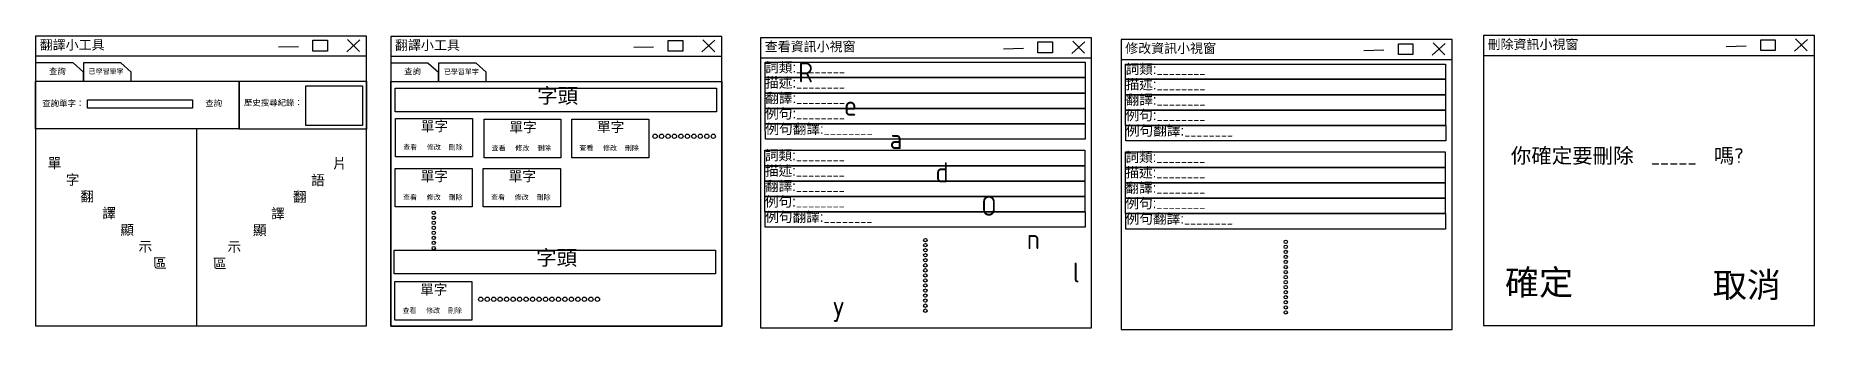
# Model space of a CAD drawing. Header units: millimetres. Extents: x -1 to 17779, y -30 to 2906.
import ezdxf

# ---------------------------------------------------------------- set-up
doc = ezdxf.new("R2010")
doc.units = ezdxf.units.MM
doc.layers.add('0 @ 1', color=7, linetype='Continuous')
doc.styles.add('Annotative', font='arial.ttf')
doc.styles.get("Standard").update_dxf_attribs({"font": 'ISOCP.SHX'})

# ---------------------------------------------------------------- blocks, each defined once
blk = doc.blocks.new('*U4')
blk.add_circle((0, 0), 21.6)
blk = doc.blocks.new('*U5')
at = {"color": 0, "linetype": 'ByBlock', "lineweight": -2}
for p in [(0, 0), (65, 0), (130, 0), (194, 0), (259, 0), (324, 0), (389, 0), (453, 0), (518, 0), (583, 0)]:
    blk.add_blockref('*U4', p, dxfattribs=at)
blk = doc.blocks.new('*U6')
blk.add_circle((0, 0), 16.8)
blk = doc.blocks.new('*U7')
at = {"color": 0, "linetype": 'ByBlock', "lineweight": -2}
for p in [(0, 0), (0, -50), (0, -101), (0, -151), (0, -201), (0, -252), (0, -302), (0, -353)]:
    blk.add_blockref('*U6', p, dxfattribs=at)
blk = doc.blocks.new('*U10')
blk.add_circle((0, 0), 21.6)
blk = doc.blocks.new('*U11')
at = {"color": 0, "linetype": 'ByBlock', "lineweight": -2}
for p in [(0, 0), (65, 0), (130, 0), (194, 0), (259, 0), (324, 0), (389, 0), (453, 0), (518, 0), (583, 0), (648, 0), (712, 0), (777, 0), (842, 0), (907, 0), (972, 0), (1036, 0), (1101, 0), (1166, 0)]:
    blk.add_blockref('*U10', p, dxfattribs=at)
blk = doc.blocks.new('*U38')
blk.add_circle((0, 0), 16.8)
blk = doc.blocks.new('*U40')
at = {"color": 0, "linetype": 'ByBlock', "lineweight": -2}
for p in [(0, 0), (0, -50), (0, -101), (0, -151), (0, -201), (0, -252), (0, -302), (0, -353), (0, -403), (0, -453), (0, -504), (0, -554), (0, -604), (0, -655), (0, -705)]:
    blk.add_blockref('*U38', p, dxfattribs=at)
blk = doc.blocks.new('*U45')
blk.add_circle((0, 0), 16.8)
blk = doc.blocks.new('*U47')
at = {"color": 0, "linetype": 'ByBlock', "lineweight": -2}
for p in [(0, 0), (0, -50), (0, -101), (0, -151), (0, -201), (0, -252), (0, -302), (0, -353), (0, -403), (0, -453), (0, -504), (0, -554), (0, -604), (0, -655), (0, -705)]:
    blk.add_blockref('*U45', p, dxfattribs=at)

msp = doc.modelspace()

# ---------------------------------------------------------------- linework, layer by layer
for p, q in [((3238, 2862), (3109, 2744)), ((3118, 2867), (3236, 2747)), ((6789, 2859), (6659, 2742)), ((6669, 2864), (6787, 2744)), ((10365, 2849), (10483, 2729)), ((17710, 2867), (17580, 2750)), ((17590, 2872), (17707, 2752)), ((-1, 2702), (3307, 2702)), ((2426, 2793), (2625, 2796)), ((3549, 2699), (6858, 2699)), ((5977, 2790), (6176, 2794)), ((7246, 2685), (10554, 2685)), ((9673, 2775), (9872, 2779)), ((10485, 2845), (10356, 2727)), ((10849, 2668), (14157, 2668)), ((13276, 2758), (13475, 2762)), ((14088, 2828), (13959, 2710)), ((13968, 2832), (14086, 2712)), ((14470, 2707), (17779, 2707)), ((16897, 2798), (17096, 2802)), ((373, 2635), (476, 2542)), ((851, 2635), (953, 2542)), ((3924, 2632), (4027, 2539)), ((4401, 2632), (4504, 2539)), ((1608, 1974), (1608, 4))]:
    msp.add_line(p, q)
for points in [[(-1, 4), (3307, 4), (3307, 2901), (-1, 2901)], [(2770, 2860), (2916, 2860), (2916, 2751), (2770, 2751)], [(3549, 1), (6858, 1), (6858, 2898), (3549, 2898)], [(6321, 2857), (6467, 2857), (6467, 2749), (6321, 2749)], [(7246, -13), (10554, -13), (10554, 2883), (7246, 2883)], [(10849, -30), (14157, -30), (14157, 2866), (10849, 2866)], [(14470, 9), (17779, 9), (17779, 2906), (14470, 2906)], [(17242, 2865), (17387, 2865), (17387, 2757), (17242, 2757)], [(10017, 2842), (10163, 2842), (10163, 2734), (10017, 2734)], [(13620, 2825), (13766, 2825), (13766, 2717), (13620, 2717)], [(7291, 2639), (10488, 2639), (10488, 2486), (7291, 2486)], [(10894, 2622), (14091, 2622), (14091, 2469), (10894, 2469)], [(-1, 2449), (2034, 2449), (2034, 1974), (-1, 1974)], [(2034, 2452), (3307, 2452), (3307, 1972), (2034, 1972)], [(2700, 2403), (3265, 2403), (3265, 2008), (2700, 2008)], [(3549, 2446), (6858, 2446), (6858, 1), (3549, 1)], [(3592, 2381), (6804, 2381), (6804, 2144), (3592, 2144)], [(7291, 2486), (10488, 2486), (10488, 2332), (7291, 2332)], [(7291, 2332), (10488, 2332), (10488, 2178), (7291, 2178)], [(10894, 2469), (14091, 2469), (14091, 2315), (10894, 2315)], [(10894, 2315), (14091, 2315), (14091, 2161), (10894, 2161)], [(519, 2264), (1567, 2264), (1567, 2181), (519, 2181)], [(7291, 2178), (10488, 2178), (10488, 2024), (7291, 2024)], [(10894, 2161), (14091, 2161), (14091, 2007), (10894, 2007)], [(3596, 2079), (4365, 2079), (4365, 1694), (3596, 1694)], [(4481, 2070), (5250, 2070), (5250, 1685), (4481, 1685)], [(5357, 2071), (6127, 2071), (6127, 1686), (5357, 1686)], [(7291, 2024), (10491, 2024), (10491, 1870), (7294, 1870)], [(10897, 2007), (14094, 2007), (14094, 1853), (10897, 1853)], [(7289, 1760), (10486, 1760), (10486, 1606), (7289, 1606)], [(7289, 1606), (10486, 1606), (10486, 1452), (7289, 1452)], [(10892, 1743), (14089, 1743), (14089, 1589), (10892, 1589)], [(3594, 1579), (4363, 1579), (4363, 1194), (3594, 1194)], [(4474, 1579), (5244, 1579), (5244, 1194), (4474, 1194)], [(7289, 1452), (10486, 1452), (10486, 1298), (7289, 1298)], [(10892, 1589), (14089, 1589), (14089, 1435), (10892, 1435)], [(10892, 1435), (14089, 1435), (14089, 1281), (10892, 1281)], [(7289, 1298), (10486, 1298), (10486, 1144), (7289, 1144)], [(10892, 1281), (14089, 1281), (14089, 1127), (10892, 1127)], [(7292, 1144), (10489, 1144), (10489, 990), (7292, 990)], [(10895, 1127), (14092, 1127), (14092, 973), (10895, 973)], [(3582, 762), (6794, 762), (6794, 525), (3582, 525)], [(3589, 447), (4359, 447), (4359, 62), (3589, 62)]]:
    msp.add_lwpolyline(points, close=True)
for points in [[(373, 2635), (-1, 2635), (-1, 2449), (476, 2449), (476, 2542)], [(851, 2635), (476, 2635), (476, 2449), (953, 2449), (953, 2542)], [(3924, 2632), (3549, 2632), (3549, 2446), (4027, 2446), (4027, 2539)], [(4401, 2632), (4027, 2632), (4027, 2446), (4504, 2446), (4504, 2539)]]:
    msp.add_lwpolyline(points)

# ---------------------------------------------------------------- block references
for name, p in [('*U5', (6190, 1900)), ('*U7', (3979, 1136)), ('*U40', (8892, 862)), ('*U47', (12495, 845)), ('*U11', (4448, 271))]:
    msp.add_blockref(name, p)

# ---------------------------------------------------------------- texts
at = {"attachment_point": 1}
for s, width, insert, char_height in [('{\\fPMingLiU|b0|i0|c136|p18;翻譯小工具}', 840.68, (40, 2861), 95), ('{\\fPMingLiU|b0|i0|c136|p18;翻譯小工具}', 840.68, (3591, 2858), 95), ('{\\fPMingLiU|b0|i0|c136|p18;查看資訊小視窗}', 1102.35, (7287, 2844), 95), ('{\\fPMingLiU|b0|i0|c136|p18;刪除資訊小視窗}', 1102.35, (14512, 2866), 95), ('{\\fPMingLiU|b0|i0|c136|p18;修改資訊小視窗}', 1102.35, (10890, 2827), 95), ('{\\fPMingLiU|b0|i0|c136|p18;\\W2.47642; \\W1;查詢}', 287.13, (78, 2580), 60), ('{\\fPMingLiU|b0|i0|c136|p18;\\W2.8699; \\W1;已學習單字}', 476.07, (476, 2573), 50), ('{\\fPMingLiU|b0|i0|c136|p18;\\W2.47642; \\W1;查詢}', 287.13, (3628, 2577), 60), ('{\\fPMingLiU|b0|i0|c136|p18;\\W2.8699; \\W1;已學習單字}', 476.07, (4027, 2570), 50), ('{\\fPMingLiU|b0|i0|c136|p18;描述:}________', 1355.24, (7291, 2486), 100), ('{\\fPMingLiU|b0|i0|c136|p18;詞類:}________', 1355.24, (7291, 2639), 100), ('{\\fPMingLiU|b0|i0|c136|p18;詞類:}________', 1355.24, (10894, 2622), 100), ('{\\fPMingLiU|b0|i0|c136|p18;字頭}', 777.08, (5012, 2381), 150), ('{\\fPMingLiU|b0|i0|c136|p18;翻譯:}________', 1355.24, (7291, 2332), 100), ('{\\fPMingLiU|b0|i0|c136|p18;描述:}________', 1355.24, (10894, 2469), 100), ('{\\fPMingLiU|b0|i0|c136|p18;翻譯:}________', 1355.24, (10894, 2315), 100), ('{\\fPMingLiU|b0|i0|c136|p18;查詢單字：}', 561.91, (66, 2258), 60), ('{\\fPMingLiU|b0|i0|c136|p18;查詢}', 301.11, (1695, 2260), 60), ('{\\fPMingLiU|b0|i0|c136|p18;歷史搜尋紀錄：}', 600.17, (2082, 2266), 60), ('{\\fPMingLiU|b0|i0|c136|p18;例句:}________', 1355.24, (7291, 2178), 100), ('{\\fPMingLiU|b0|i0|c136|p18;例句:}________', 1355.24, (10894, 2161), 100), ('{\\fPMingLiU|b0|i0|c136|p18;\\W0.40827; \\W1;單字}', 318.63, (3831, 2051), 100), ('{\\fPMingLiU|b0|i0|c136|p18;\\W0.40827; \\W1;單字}', 318.63, (4716, 2041), 100), ('{\\fPMingLiU|b0|i0|c136|p18;\\W0.40827; \\W1;單字}', 318.63, (5592, 2043), 100), ('{\\fPMingLiU|b0|i0|c136|p18;例句翻譯:}________', 1959.72, (7294, 2024), 100), ('{\\fPMingLiU|b0|i0|c136|p18;例句翻譯:}________', 1959.72, (10897, 2007), 100), ('{\\fPMingLiU|b0|i0|c136|p18;你確定要刪除}  _____  {\\fPMingLiU|b0|i0|c136|p18;嗎}?', 2825, (14744, 1781), 150), ('{\\fPMingLiU|b0|i0|c136|p18;描述:}________', 1355.24, (7289, 1606), 100), ('{\\fPMingLiU|b0|i0|c136|p18;詞類:}________', 1355.24, (7289, 1760), 100), ('{\\fPMingLiU|b0|i0|c136|p18;描述:}________', 1355.24, (10892, 1589), 100), ('{\\fPMingLiU|b0|i0|c136|p18;詞類:}________', 1355.24, (10892, 1743), 100), ('{\\fPMingLiU|b0|i0|c136|p18;\\W0.40827; \\W1;單字}', 318.63, (3829, 1551), 100), ('{\\fPMingLiU|b0|i0|c136|p18;\\W0.40827; \\W1;單字}', 318.63, (4709, 1551), 100), ('{\\fPMingLiU|b0|i0|c136|p18;翻譯:}________', 1355.24, (7289, 1452), 100), ('{\\fPMingLiU|b0|i0|c136|p18;翻譯:}________', 1355.24, (10892, 1435), 100), ('{\\fPMingLiU|b0|i0|c136|p18;例句:}________', 1355.24, (7289, 1298), 100), ('{\\fPMingLiU|b0|i0|c136|p18;例句:}________', 1355.24, (10892, 1281), 100), ('{\\fPMingLiU|b0|i0|c136|p18;例句翻譯:}________', 1959.72, (7292, 1144), 100), ('{\\fPMingLiU|b0|i0|c136|p18;例句翻譯:}________', 1959.72, (10895, 1127), 100), ('{\\fPMingLiU|b0|i0|c136|p18;字頭}', 777.08, (5002, 762), 150), ('{\\fPMingLiU|b0|i0|c136|p18;\\W0.40827; \\W1;單字}', 318.63, (3824, 419), 100)]:
    msp.add_mtext_dynamic_manual_height_columns(s, width=width, gutter_width=12.5, heights=[0], dxfattribs=dict(at, insert=insert, char_height=char_height))
at = {"color": 105, "insert": (7621, 2639), "char_height": 200, "attachment_point": 1}
msp.add_mtext_dynamic_manual_height_columns('R\\P    e\\P        a\\P            d\\P                O\\P                    n\\P                        l\\P                           y', width=2715.5, gutter_width=12.5, heights=[2690], dxfattribs=at)
at = {"color": 2, "char_height": 50, "attachment_point": 1}
for insert in [(3591, 1816), (4475, 1807), (5352, 1808), (3589, 1316), (4469, 1316), (3584, 184)]:
    msp.add_mtext_dynamic_manual_height_columns('{\\fPMingLiU|b0|i0|c136|p18;\\W4.5139; \\W1;查看}', width=318.63, gutter_width=12.5, heights=[0], dxfattribs=dict(at, insert=insert))
at = {"color": 3, "char_height": 50, "attachment_point": 1}
for insert in [(3828, 1816), (4712, 1807), (5589, 1808), (3826, 1316), (4706, 1316), (3821, 184)]:
    msp.add_mtext_dynamic_manual_height_columns('{\\fPMingLiU|b0|i0|c136|p18;\\W4.48383; \\W1;修改}', width=318.63, gutter_width=12.5, heights=[0], dxfattribs=dict(at, insert=insert))
at = {"color": 1, "attachment_point": 1}
for s, width, insert, char_height in [('{\\fPMingLiU|b0|i0|c136|p18;\\W4.49886; \\W1;刪除}', 318.63, (4046, 1816), 50), ('{\\fPMingLiU|b0|i0|c136|p18;\\W4.49886; \\W1;刪除}', 318.63, (4930, 1807), 50), ('{\\fPMingLiU|b0|i0|c136|p18;\\W4.49886; \\W1;刪除}', 318.63, (5807, 1808), 50), ('{\\fPMingLiU|b0|i0|c136|p18;單\\P     字\\P         翻\\P               譯\\P                    顯\\P                         示\\P                             區}', 1375.03, (119, 1682), 100), ('{\\fPMingLiU|b0|i0|c136|p18;\\W4.49886; \\W1;刪除}', 318.63, (4044, 1316), 50), ('{\\fPMingLiU|b0|i0|c136|p18;\\W4.49886; \\W1;刪除}', 318.63, (4924, 1316), 50), ('{\\fPMingLiU|b0|i0|c136|p18;\\W4.49886; \\W1;刪除}', 318.63, (4039, 184), 50)]:
    msp.add_mtext_dynamic_manual_height_columns(s, width=width, gutter_width=12.5, heights=[0], dxfattribs=dict(at, insert=insert, char_height=char_height))
at = {"color": 4, "insert": (1771, 1678), "char_height": 100, "attachment_point": 1}
msp.add_mtext_dynamic_manual_height_columns('{\\fPMingLiU|b0|i0|c136|p18;^I^I^I片\\P^I^I     語\\P^I^I翻\\P^I     譯\\P^I顯\\P    示\\P區}', width=1444.51, gutter_width=12.5, heights=[0], dxfattribs=at)
at = {"layer": '0 @ 1', "color": 3, "lineweight": -3, "insert": (14685, 565), "char_height": 250, "attachment_point": 1, "style": 'Annotative'}
msp.add_mtext_dynamic_manual_height_columns('{\\fPMingLiU|b0|i0|c136|p18;確定}', width=755.43, gutter_width=12.5, heights=[0], dxfattribs=at)
at = {"layer": '0 @ 1', "color": 1, "lineweight": -3, "insert": (16762, 539), "char_height": 250, "attachment_point": 1, "style": 'Annotative'}
msp.add_mtext_dynamic_manual_height_columns('{\\fPMingLiU|b0|i0|c136|p18;取消}', width=755.43, gutter_width=12.5, heights=[0], dxfattribs=at)

doc.saveas('drawing.dxf')
